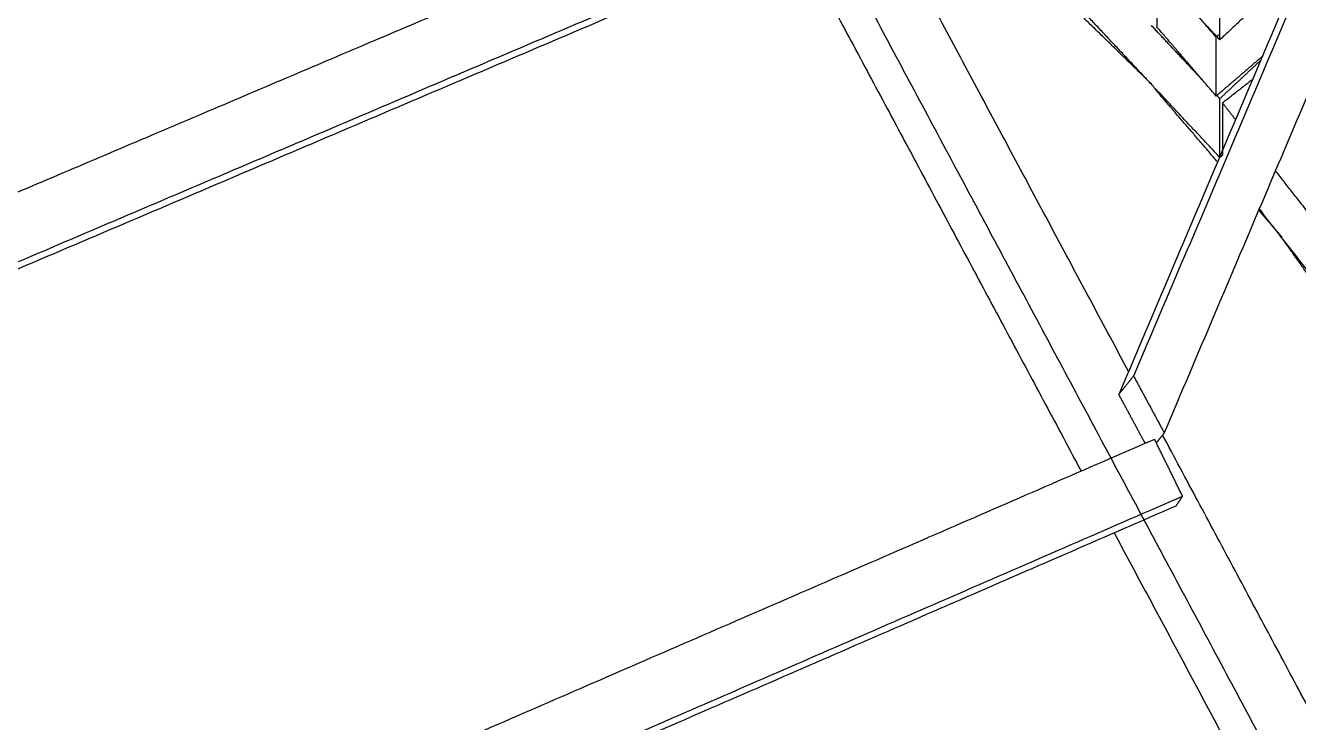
# Model space of a CAD drawing. Header units: millimetres. Extents: x 507.9 to 541, y 40.2 to 69.3.
# Drawn here: x 516.027 to 517.327, y 46.258 to 46.969 of the extents above; entities that cross this region are included whole.
import ezdxf

# ---------------------------------------------------------------- set-up
doc = ezdxf.new("R2010")
doc.units = ezdxf.units.MM
doc.layers.add('Make2D$Visible$Curves', color=7, linetype='Continuous', true_color=0x000000)

msp = doc.modelspace()

# ---------------------------------------------------------------- linework, layer by layer
at = {"layer": 'Make2D$Visible$Curves', "color": 18, "lineweight": -3, "true_color": 0x000000}
for points in [[(517.42539, 45.98647), (516.74688, 47.25382), (516.06837, 48.52118)], [(517.85615, 48.25209), (517.50732, 47.43188), (517.15849, 46.61167)], [(517.84091, 48.23331), (517.49208, 47.4131), (517.14326, 46.59288)], [(517.18983, 46.55359), (517.54443, 47.38844), (517.89904, 48.22329)], [(517.15329, 46.61648), (517.00313, 46.89696), (516.85297, 47.17744)], [(516.85951, 47.15589), (516.1823, 46.86826), (515.50509, 46.58062)], [(515.5071, 46.50994), (516.19749, 46.80386), (516.88788, 47.09777)], [(517.24655, 46.95465), (517.17818, 47.02763), (517.10981, 47.1006)], [(515.50044, 46.49995), (516.19083, 46.79387), (516.88122, 47.08778)], [(516.8136, 47.05899), (516.95931, 46.78682), (517.10503, 46.51465)], [(517.17695, 46.90935), (517.10533, 46.97914), (517.03371, 47.04893)], [(517.24281, 46.95727), (517.21256, 46.99251), (517.18232, 47.02775)], [(517.18232, 47.02339), (517.18232, 46.99557), (517.18232, 46.96775)], [(517.31953, 47.02302), (517.28304, 46.98884), (517.24655, 46.95465)], [(517.24655, 46.95465), (517.24655, 46.98465), (517.24655, 47.01465)], [(517.17993, 46.90576), (517.14487, 46.94318), (517.10981, 46.9806)], [(517.22873, 46.91367), (517.20274, 46.94141), (517.17675, 46.96916)], [(517.24281, 46.89727), (517.21256, 46.93251), (517.18232, 46.96775)], [(517.24663, 46.96054), (517.24472, 46.95891), (517.24281, 46.95727)], [(517.24281, 46.89727), (517.24281, 46.92727), (517.24281, 46.95727)], [(517.29025, 46.93798), (517.26653, 46.91763), (517.24281, 46.89727)], [(517.28829, 46.93375), (517.26742, 46.9142), (517.24655, 46.89465)], [(517.24914, 46.89036), (517.26464, 46.90248), (517.28013, 46.9146)], [(517.17973, 46.90518), (517.17973, 46.90507), (517.17973, 46.90496)], [(517.24415, 46.83011), (517.21212, 46.86744), (517.18009, 46.90476)], [(517.24623, 46.835), (517.21326, 46.87019), (517.18029, 46.90538)], [(517.24655, 46.89465), (517.24503, 46.89628), (517.2435, 46.89791)], [(517.24655, 46.83577), (517.24655, 46.86521), (517.24655, 46.89465)], [(517.24914, 46.89036), (517.24914, 46.8637), (517.24914, 46.83704)], [(517.2625, 46.87327), (517.25582, 46.88182), (517.24914, 46.89036)], [(517.24947, 46.83738), (517.24801, 46.83602), (517.24655, 46.83465)], [(517.37235, 46.73282), (517.33788, 46.7769), (517.30341, 46.82097)], [(517.30998, 46.7534), (517.29818, 46.76715), (517.28638, 46.78089)], [(517.37235, 46.67282), (517.32962, 46.72745), (517.28689, 46.78209)], [(517.42859, 46.58623), (517.37048, 46.66762), (517.31237, 46.749)], [(517.14326, 46.59288), (517.15088, 46.60228), (517.15849, 46.61167)], [(517.15849, 46.61167), (517.17416, 46.58263), (517.18983, 46.55359)], [(517.14326, 46.59288), (517.15674, 46.5679), (517.17022, 46.54292)], [(517.17992, 46.54713), (516.33755, 46.18173), (515.49517, 45.81633)], [(517.20845, 46.48916), (517.19418, 46.51815), (517.17992, 46.54713)], [(517.18983, 46.55359), (517.18576, 46.54857), (517.18169, 46.54354)], [(517.47502, 46.01555), (517.33156, 46.2835), (517.1881, 46.55146)], [(515.49085, 45.73577), (516.34639, 46.10757), (517.20194, 46.47937)], [(515.49735, 45.74555), (516.3529, 46.11736), (517.20845, 46.48916)], [(517.20194, 46.47937), (517.20519, 46.48426), (517.20845, 46.48916)], [(517.13864, 46.45186), (517.26662, 46.21281), (517.39461, 45.97375)]]:
    msp.add_open_spline(points, degree=2, dxfattribs=at)

doc.saveas('drawing.dxf')
